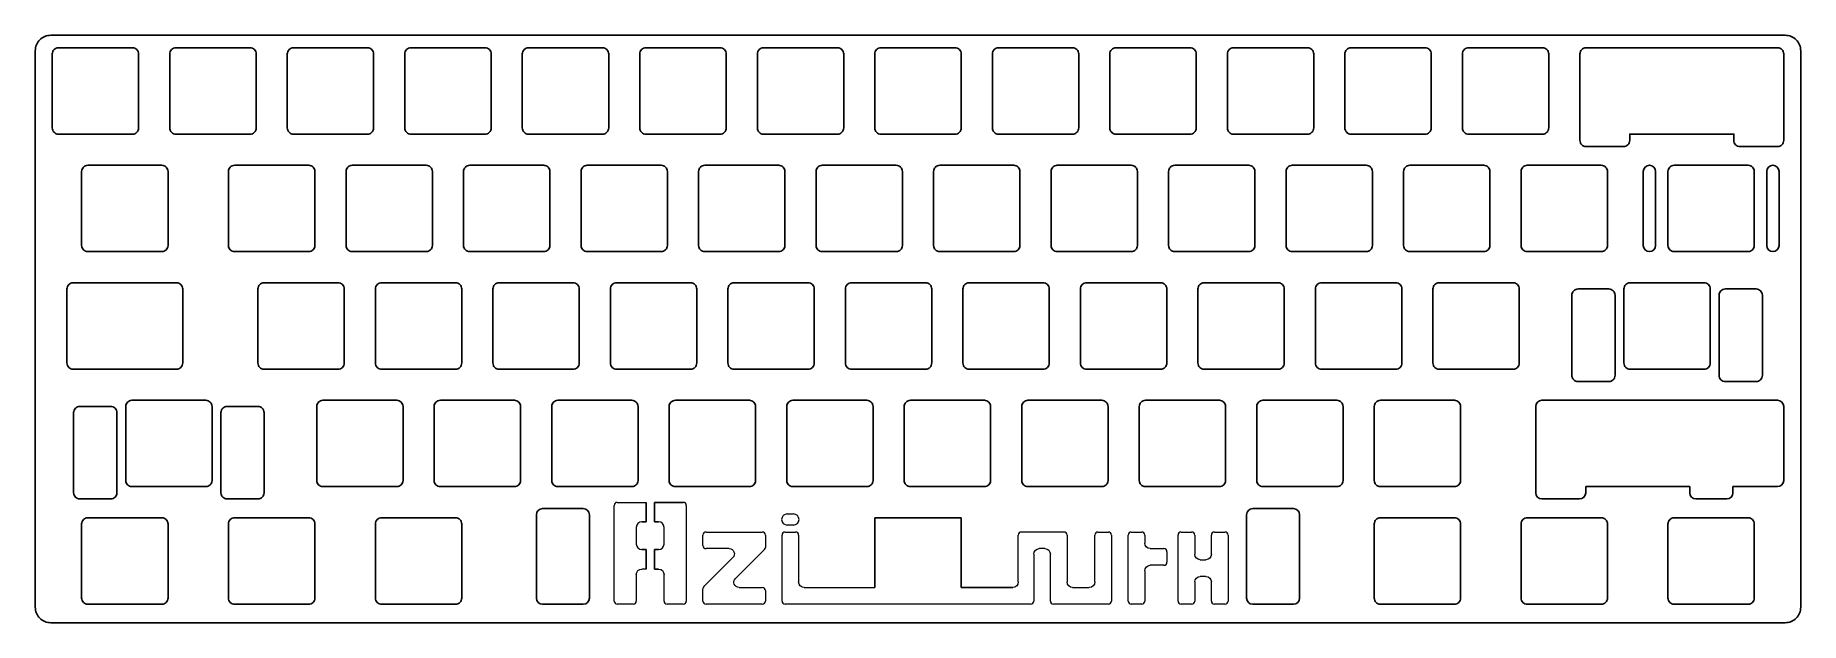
# Model space of a CAD drawing. Header units: millimetres. Extents: x -1 to 285, y -95 to 0.
import ezdxf

# ---------------------------------------------------------------- set-up
doc = ezdxf.new("R2010")
doc.units = ezdxf.units.MM
doc.layers.add('Visible', color=7, linetype='Continuous', lineweight=50)

msp = doc.modelspace()

# ---------------------------------------------------------------- linework, layer by layer
at = {"color": 7, "linetype": 'Continuous', "lineweight": 25}
for p, q in [((241.79, -74.05), (241.79, -60.05)), ((242.79, -59.05), (267.76, -59.05)), ((267.76, -59.05), (280.99, -59.05)), ((281.99, -60.05), (281.99, -72.05)), ((266.76, -73.05), (249.88, -73.05)), ((249.88, -73.05), (249.88, -74.05)), ((280.99, -73.05), (273.76, -73.05)), ((273.76, -73.05), (273.76, -74.05)), ((248.88, -75.05), (242.79, -75.05)), ((272.76, -75.05), (267.76, -75.05))]:
    msp.add_line(p, q, dxfattribs=at)
for p, q in [((266.76, -73.05), (266.76, -74.05)), ((97.55, -78.75), (97.55, -75.6)), ((98.9, -78.75), (98.9, -75.6)), ((98.9, -75.6), (103.57, -75.6)), ((96.87, -78.75), (97.55, -78.75)), ((98.9, -78.75), (99.57, -78.75)), ((134.64, -89.4), (134.64, -78.1)), ((134.64, -78.1), (148.64, -78.1)), ((148.64, -89.4), (148.64, -78.1)), ((96.87, -83.25), (97.55, -83.25)), ((97.55, -83.25), (97.55, -86.4)), ((98.9, -83.25), (99.57, -83.25)), ((98.9, -83.25), (98.9, -86.4)), ((98.9, -86.4), (99.57, -86.4)), ((157, -89.4), (148.64, -89.4))]:
    msp.add_line(p, q)
at = {"linetype": 'Continuous'}
for p, q in [((87.37, -76.6), (80.77, -76.6)), ((195.9, -76.6), (202.5, -76.6)), ((79.77, -77.6), (79.77, -91.1)), ((88.37, -91.1), (88.37, -77.6)), ((194.9, -91.1), (194.9, -77.6)), ((203.5, -77.6), (203.5, -91.1)), ((80.77, -92.1), (87.37, -92.1)), ((202.5, -92.1), (195.9, -92.1))]:
    msp.add_line(p, q, dxfattribs=at)
at = {"color": 7, "linetype": 'Continuous', "lineweight": 25}
for points in [[(-1.46, -2.38), (-1.46, -92.6, 0.414214), (1.04, -95.1), (282.24, -95.1, 0.414214), (284.74, -92.6), (284.74, -2.38, 0.414214), (282.24, 0.12), (1.04, 0.12, 0.414214)], [(2.29, -1.9, 0.414214), (1.29, -2.9), (1.29, -14.9, 0.414214), (2.29, -15.9), (14.29, -15.9, 0.414214), (15.29, -14.9), (15.29, -2.9, 0.414214), (14.29, -1.9)], [(21.34, -1.9, 0.414214), (20.34, -2.9), (20.34, -14.9, 0.414214), (21.34, -15.9), (33.34, -15.9, 0.414214), (34.34, -14.9), (34.34, -2.9, 0.414214), (33.34, -1.9)], [(40.39, -1.9, 0.414214), (39.39, -2.9), (39.39, -14.9, 0.414214), (40.39, -15.9), (52.39, -15.9, 0.414214), (53.39, -14.9), (53.39, -2.9, 0.414214), (52.39, -1.9)], [(59.44, -1.9, 0.414214), (58.44, -2.9), (58.44, -14.9, 0.414214), (59.44, -15.9), (71.44, -15.9, 0.414214), (72.44, -14.9), (72.44, -2.9, 0.414214), (71.44, -1.9)], [(78.49, -1.9, 0.414214), (77.49, -2.9), (77.49, -14.9, 0.414214), (78.49, -15.9), (90.49, -15.9, 0.414214), (91.49, -14.9), (91.49, -2.9, 0.414214), (90.49, -1.9)], [(110.54, -2.9, 0.414214), (109.54, -1.9), (97.54, -1.9, 0.414214), (96.54, -2.9), (96.54, -14.9, 0.414214), (97.54, -15.9), (109.54, -15.9, 0.414214), (110.54, -14.9)], [(116.59, -1.9, 0.414214), (115.59, -2.9), (115.59, -14.9, 0.414214), (116.59, -15.9), (128.59, -15.9, 0.414214), (129.59, -14.9), (129.59, -2.9, 0.414214), (128.59, -1.9)], [(135.64, -1.9, 0.414214), (134.64, -2.9), (134.64, -14.9, 0.414214), (135.64, -15.9), (147.64, -15.9, 0.414214), (148.64, -14.9), (148.64, -2.9, 0.414214), (147.64, -1.9)], [(167.69, -2.9, 0.414214), (166.69, -1.9), (154.69, -1.9, 0.414214), (153.69, -2.9), (153.69, -14.9, 0.414214), (154.69, -15.9), (166.69, -15.9, 0.414214), (167.69, -14.9)], [(173.74, -1.9, 0.414214), (172.74, -2.9), (172.74, -14.9, 0.414214), (173.74, -15.9), (185.74, -15.9, 0.414214), (186.74, -14.9), (186.74, -2.9, 0.414214), (185.74, -1.9)], [(192.79, -1.9, 0.414214), (191.79, -2.9), (191.79, -14.9, 0.414214), (192.79, -15.9), (204.79, -15.9, 0.414214), (205.79, -14.9), (205.79, -2.9, 0.414214), (204.79, -1.9)], [(224.84, -2.9, 0.414214), (223.84, -1.9), (211.84, -1.9, 0.414214), (210.84, -2.9), (210.84, -14.9, 0.414214), (211.84, -15.9), (223.84, -15.9, 0.414214), (224.84, -14.9)], [(230.89, -1.9, 0.414214), (229.89, -2.9), (229.89, -14.9, 0.414214), (230.89, -15.9), (242.89, -15.9, 0.414214), (243.89, -14.9), (243.89, -2.9, 0.414214), (242.89, -1.9)], [(280.99, -17.9, 0.414214), (281.99, -16.9), (281.99, -2.9, 0.414214), (280.99, -1.9), (249.94, -1.9, 0.414214), (248.94, -2.9), (248.94, -16.9, 0.414214), (249.94, -17.9), (256.02, -17.9, 0.414214), (257.02, -16.9), (257.02, -15.9), (273.9, -15.9), (273.9, -16.9, 0.414214), (274.9, -17.9)], [(7.05, -20.95, 0.414214), (6.05, -21.95), (6.05, -33.95, 0.414214), (7.05, -34.95), (19.05, -34.95, 0.414214), (20.05, -33.95), (20.05, -21.95, 0.414214), (19.05, -20.95)], [(30.86, -20.95, 0.414214), (29.86, -21.95), (29.86, -33.95, 0.414214), (30.86, -34.95), (42.86, -34.95, 0.414214), (43.86, -33.95), (43.86, -21.95, 0.414214), (42.86, -20.95)], [(49.91, -20.95, 0.414214), (48.91, -21.95), (48.91, -33.95, 0.414214), (49.91, -34.95), (61.91, -34.95, 0.414214), (62.91, -33.95), (62.91, -21.95, 0.414214), (61.91, -20.95)], [(68.96, -20.95, 0.414214), (67.96, -21.95), (67.96, -33.95, 0.414214), (68.96, -34.95), (80.96, -34.95, 0.414214), (81.96, -33.95), (81.96, -21.95, 0.414214), (80.96, -20.95)], [(88.01, -20.95, 0.414214), (87.01, -21.95), (87.01, -33.95, 0.414214), (88.01, -34.95), (100.01, -34.95, 0.414214), (101.01, -33.95), (101.01, -21.95, 0.414214), (100.01, -20.95)], [(107.06, -20.95, 0.414214), (106.06, -21.95), (106.06, -33.95, 0.414214), (107.06, -34.95), (119.06, -34.95, 0.414214), (120.06, -33.95), (120.06, -21.95, 0.414214), (119.06, -20.95)], [(126.11, -20.95, 0.414214), (125.11, -21.95), (125.11, -33.95, 0.414214), (126.11, -34.95), (138.11, -34.95, 0.414214), (139.11, -33.95), (139.11, -21.95, 0.414214), (138.11, -20.95)], [(158.16, -21.95, 0.414214), (157.16, -20.95), (145.16, -20.95, 0.414214), (144.16, -21.95), (144.16, -33.95, 0.414214), (145.16, -34.95), (157.16, -34.95, 0.414214), (158.16, -33.95)], [(177.21, -21.95, 0.414214), (176.21, -20.95), (164.21, -20.95, 0.414214), (163.21, -21.95), (163.21, -33.95, 0.414214), (164.21, -34.95), (176.21, -34.95, 0.414214), (177.21, -33.95)], [(183.26, -20.95, 0.414214), (182.26, -21.95), (182.26, -33.95, 0.414214), (183.26, -34.95), (195.26, -34.95, 0.414214), (196.26, -33.95), (196.26, -21.95, 0.414214), (195.26, -20.95)], [(202.31, -20.95, 0.414214), (201.31, -21.95), (201.31, -33.95, 0.414214), (202.31, -34.95), (214.31, -34.95, 0.414214), (215.31, -33.95), (215.31, -21.95, 0.414214), (214.31, -20.95)], [(221.36, -20.95, 0.414214), (220.36, -21.95), (220.36, -33.95, 0.414214), (221.36, -34.95), (233.36, -34.95, 0.414214), (234.36, -33.95), (234.36, -21.95, 0.414214), (233.36, -20.95)], [(240.41, -20.95, 0.414214), (239.41, -21.95), (239.41, -33.95, 0.414214), (240.41, -34.95), (252.41, -34.95, 0.414214), (253.41, -33.95), (253.41, -21.95, 0.414214), (252.41, -20.95)], [(261.22, -21.95), (261.22, -33.95, -1), (259.22, -33.95), (259.22, -21.95, -1)], [(264.22, -20.95, 0.414214), (263.22, -21.95), (263.22, -33.95, 0.414214), (264.22, -34.95), (276.22, -34.95, 0.414214), (277.22, -33.95), (277.22, -21.95, 0.414214), (276.22, -20.95)], [(281.22, -21.95, 1), (279.22, -21.95), (279.22, -33.95, 1), (281.22, -33.95)], [(21.43, -54, 0.414214), (22.43, -53), (22.43, -41, 0.414214), (21.43, -40), (4.67, -40, 0.414214), (3.67, -41), (3.67, -53, 0.414214), (4.67, -54)], [(35.62, -40, 0.414214), (34.62, -41), (34.62, -53, 0.414214), (35.62, -54), (47.62, -54, 0.414214), (48.62, -53), (48.62, -41, 0.414214), (47.62, -40)], [(67.67, -41, 0.414214), (66.67, -40), (54.67, -40, 0.414214), (53.67, -41), (53.67, -53, 0.414214), (54.67, -54), (66.67, -54, 0.414214), (67.67, -53)], [(73.72, -40, 0.414214), (72.72, -41), (72.72, -53, 0.414214), (73.72, -54), (85.72, -54, 0.414214), (86.72, -53), (86.72, -41, 0.414214), (85.72, -40)], [(92.77, -40), (104.77, -40, -0.414214), (105.77, -41), (105.77, -53, -0.414214), (104.77, -54), (92.77, -54, -0.414214), (91.77, -53), (91.77, -41, -0.414214)], [(124.82, -41, 0.414214), (123.82, -40), (111.82, -40, 0.414214), (110.82, -41), (110.82, -53, 0.414214), (111.82, -54), (123.82, -54, 0.414214), (124.82, -53)], [(130.87, -40, 0.414214), (129.87, -41), (129.87, -53, 0.414214), (130.87, -54), (142.87, -54, 0.414214), (143.87, -53), (143.87, -41, 0.414214), (142.87, -40)], [(149.92, -40, 0.414214), (148.92, -41), (148.92, -53, 0.414214), (149.92, -54), (161.92, -54, 0.414214), (162.92, -53), (162.92, -41, 0.414214), (161.92, -40)], [(168.97, -40, 0.414214), (167.97, -41), (167.97, -53, 0.414214), (168.97, -54), (180.97, -54, 0.414214), (181.97, -53), (181.97, -41, 0.414214), (180.97, -40)], [(188.02, -40, 0.414214), (187.02, -41), (187.02, -53, 0.414214), (188.02, -54), (200.02, -54, 0.414214), (201.02, -53), (201.02, -41, 0.414214), (200.02, -40)], [(207.07, -40, 0.414214), (206.07, -41), (206.07, -53, 0.414214), (207.07, -54), (219.07, -54, 0.414214), (220.07, -53), (220.07, -41, 0.414214), (219.07, -40)], [(239.12, -41, 0.414214), (238.12, -40), (226.12, -40, 0.414214), (225.12, -41), (225.12, -53, 0.414214), (226.12, -54), (238.12, -54, 0.414214), (239.12, -53)], [(257.08, -40), (269.08, -40, -0.414214), (270.08, -41), (270.08, -53, -0.414214), (269.08, -54), (257.08, -54, -0.414214), (256.08, -53), (256.08, -41, -0.414214)], [(248.64, -41), (253.64, -41, -0.414214), (254.64, -42), (254.64, -55, -0.414214), (253.64, -56), (248.64, -56, -0.414214), (247.64, -55), (247.64, -42, -0.414214)], [(272.52, -41, 0.414214), (271.52, -42), (271.52, -55, 0.414214), (272.52, -56), (277.52, -56, 0.414214), (278.52, -55), (278.52, -42, 0.414214), (277.52, -41)], [(5.75, -60.05, 0.414214), (4.75, -61.05), (4.75, -74.05, 0.414214), (5.75, -75.05), (10.75, -75.05, 0.414214), (11.75, -74.05), (11.75, -61.05, 0.414214), (10.75, -60.05)], [(14.19, -59.05, 0.414214), (13.19, -60.05), (13.19, -72.05, 0.414214), (14.19, -73.05), (26.19, -73.05, 0.414214), (27.19, -72.05), (27.19, -60.05, 0.414214), (26.19, -59.05)], [(29.63, -60.05, 0.414214), (28.63, -61.05), (28.63, -74.05, 0.414214), (29.63, -75.05), (34.63, -75.05, 0.414214), (35.63, -74.05), (35.63, -61.05, 0.414214), (34.63, -60.05)], [(45.15, -59.05, 0.414214), (44.15, -60.05), (44.15, -72.05, 0.414214), (45.15, -73.05), (57.15, -73.05, 0.414214), (58.15, -72.05), (58.15, -60.05, 0.414214), (57.15, -59.05)], [(64.2, -59.05, 0.414214), (63.2, -60.05), (63.2, -72.05, 0.414214), (64.2, -73.05), (76.2, -73.05, 0.414214), (77.2, -72.05), (77.2, -60.05, 0.414214), (76.2, -59.05)], [(95.25, -73.05, 0.414214), (96.25, -72.05), (96.25, -60.05, 0.414214), (95.25, -59.05), (83.25, -59.05, 0.414214), (82.25, -60.05), (82.25, -72.05, 0.414214), (83.25, -73.05)], [(102.3, -59.05, 0.414214), (101.3, -60.05), (101.3, -72.05, 0.414214), (102.3, -73.05), (114.3, -73.05, 0.414214), (115.3, -72.05), (115.3, -60.05, 0.414214), (114.3, -59.05)], [(121.35, -59.05, 0.414214), (120.35, -60.05), (120.35, -72.05, 0.414214), (121.35, -73.05), (133.35, -73.05, 0.414214), (134.35, -72.05), (134.35, -60.05, 0.414214), (133.35, -59.05)], [(140.4, -59.05, 0.414214), (139.4, -60.05), (139.4, -72.05, 0.414214), (140.4, -73.05), (152.4, -73.05, 0.414214), (153.4, -72.05), (153.4, -60.05, 0.414214), (152.4, -59.05)], [(159.45, -59.05, 0.414214), (158.45, -60.05), (158.45, -72.05, 0.414214), (159.45, -73.05), (171.45, -73.05, 0.414214), (172.45, -72.05), (172.45, -60.05, 0.414214), (171.45, -59.05)], [(178.5, -59.05, 0.414214), (177.5, -60.05), (177.5, -72.05, 0.414214), (178.5, -73.05), (190.5, -73.05, 0.414214), (191.5, -72.05), (191.5, -60.05, 0.414214), (190.5, -59.05)], [(197.55, -59.05), (209.55, -59.05, -0.414214), (210.55, -60.05), (210.55, -72.05, -0.414214), (209.55, -73.05), (197.55, -73.05, -0.414214), (196.55, -72.05), (196.55, -60.05, -0.414214)], [(229.6, -60.05, 0.414214), (228.6, -59.05), (216.6, -59.05, 0.414214), (215.6, -60.05), (215.6, -72.05, 0.414214), (216.6, -73.05), (228.6, -73.05, 0.414214), (229.6, -72.05)], [(6.05, -79.1, -0.414214), (7.05, -78.1), (19.05, -78.1, -0.414214), (20.05, -79.1), (20.05, -91.1, -0.414214), (19.05, -92.1), (7.05, -92.1, -0.414214), (6.05, -91.1)], [(43.86, -79.1, 0.414214), (42.86, -78.1), (30.86, -78.1, 0.414214), (29.86, -79.1), (29.86, -91.1, 0.414214), (30.86, -92.1), (42.86, -92.1, 0.414214), (43.86, -91.1)], [(67.67, -79.1, 0.414214), (66.67, -78.1), (54.67, -78.1, 0.414214), (53.67, -79.1), (53.67, -91.1, 0.414214), (54.67, -92.1), (66.67, -92.1, 0.414214), (67.67, -91.1)], [(215.6, -79.1, -0.414214), (216.6, -78.1), (228.6, -78.1, -0.414214), (229.6, -79.1), (229.6, -91.1, -0.414214), (228.6, -92.1), (216.6, -92.1, -0.414214), (215.6, -91.1)], [(239.41, -79.1, -0.414214), (240.41, -78.1), (252.41, -78.1, -0.414214), (253.41, -79.1), (253.41, -91.1, -0.414214), (252.41, -92.1), (240.41, -92.1, -0.414214), (239.41, -91.1)], [(277.22, -79.1, 0.414214), (276.22, -78.1), (264.22, -78.1, 0.414214), (263.22, -79.1), (263.22, -91.1, 0.414214), (264.22, -92.1), (276.22, -92.1, 0.414214), (277.22, -91.1)]]:
    msp.add_lwpolyline(points, format="xyb", close=True, dxfattribs=at)
for centre, start, end in [((242.79, -60.05), 90, 180), ((280.99, -60.05), 0, 90), ((242.79, -74.05), 180, 270), ((248.88, -74.05), 270, 0), ((267.76, -74.05), 180, 270), ((272.76, -74.05), 270, 0), ((280.99, -72.05), 270, 0)]:
    msp.add_arc(centre, 1, start, end, dxfattribs=at)
at = {"linetype": 'Continuous'}
for centre, start, end in [((80.77, -77.6), 90, 180), ((87.37, -77.6), 0, 90), ((195.9, -77.6), 90, 180), ((202.5, -77.6), 0, 90), ((80.77, -91.1), 180, 270), ((87.37, -91.1), 270, 0), ((195.9, -91.1), 180, 270), ((202.5, -91.1), 270, 0)]:
    msp.add_arc(centre, 1, start, end, dxfattribs=at)
at = {"layer": 'Visible', "lineweight": 0, "extrusion": (0, 0, -1)}
for p, q in [((92.37, -91.6), (92.37, -76.1)), ((92.87, -75.6), (97.55, -75.6)), ((104.07, -76.1), (104.07, -91.6)), ((95.97, -79.65), (95.97, -82.35)), ((100.47, -82.35), (100.47, -79.65)), ((120.43, -77.48), (121.45, -77.48)), ((121.45, -79.28), (120.43, -79.28)), ((106.77, -82.6), (106.77, -80.9)), ((107.27, -80.4), (116.39, -80.4)), ((116.89, -80.9), (116.89, -82.9)), ((119.59, -91.6), (119.59, -80.9)), ((120.09, -80.4), (121.79, -80.4)), ((122.29, -80.9), (122.29, -88.5)), ((157.9, -88.5), (157.9, -80.9)), ((165.3, -80.4), (158.4, -80.4)), ((165.8, -80.9), (165.8, -88.5)), ((170.3, -88.5), (170.3, -80.9)), ((170.8, -80.4), (172.5, -80.4)), ((173, -80.9), (173, -91.6)), ((175.7, -91.6), (175.7, -80.9)), ((176.2, -80.4), (177.9, -80.4)), ((178.4, -80.9), (178.4, -82.2)), ((183.8, -91.6), (183.8, -80.9)), ((184.3, -80.4), (186, -80.4)), ((186.5, -80.9), (186.5, -84)), ((189.2, -84), (189.2, -80.9)), ((189.7, -80.4), (191.4, -80.4)), ((191.9, -80.9), (191.9, -91.6)), ((106.92, -89.26), (111.62, -84.55)), ((111.02, -83.1), (107.27, -83.1)), ((116.75, -83.25), (112.04, -87.95)), ((160.4, -84), (160.4, -91.6)), ((162.2, -83.1), (161.3, -83.1)), ((163.1, -91.6), (163.1, -84)), ((179.3, -83.1), (181.5, -83.1)), ((181.5, -85.8), (179.3, -85.8)), ((182, -83.6), (182, -85.3)), ((187.4, -84.9), (188.3, -84.9)), ((95.97, -87.3), (95.97, -91.6)), ((97.55, -86.4), (96.87, -86.4)), ((100.47, -91.6), (100.47, -87.3)), ((178.4, -86.7), (178.4, -91.6)), ((186.5, -88.5), (186.5, -91.6)), ((188.3, -87.6), (187.4, -87.6)), ((189.2, -91.6), (189.2, -88.5)), ((106.77, -91.6), (106.77, -89.61)), ((112.64, -89.4), (116.39, -89.4)), ((116.89, -89.9), (116.89, -91.6)), ((123.19, -89.4), (134.64, -89.4)), ((166.7, -89.4), (169.4, -89.4)), ((95.47, -92.1), (92.87, -92.1)), ((103.57, -92.1), (100.97, -92.1)), ((116.39, -92.1), (107.27, -92.1)), ((158.2, -92.1), (120.09, -92.1)), ((159.9, -92.1), (158.2, -92.1)), ((172.5, -92.1), (163.6, -92.1)), ((177.9, -92.1), (176.2, -92.1)), ((186, -92.1), (184.3, -92.1)), ((191.4, -92.1), (189.7, -92.1))]:
    msp.add_line(p, q, dxfattribs=at)
at = {"layer": 'Visible', "lineweight": 0}
for centre, radius, start, end in [((92.87, -76.1), 0.5, 90, 180), ((103.57, -76.1), 0.5, 0, 90), ((96.87, -79.65), 0.9, 90, 180), ((99.57, -79.65), 0.9, 0, 90), ((120.43, -78.38), 0.9, 90, 270), ((121.45, -78.38), 0.9, 270, 90), ((96.87, -82.35), 0.9, 180, 270), ((99.57, -82.35), 0.9, 270, 0), ((107.27, -80.9), 0.5, 90, 180), ((107.27, -82.6), 0.5, 180, 270), ((116.39, -80.9), 0.5, 0, 90), ((116.39, -82.9), 0.5, 315, 0), ((120.09, -80.9), 0.5, 90, 180), ((121.79, -80.9), 0.5, 0, 90), ((158.4, -80.9), 0.5, 90, 180), ((165.3, -80.9), 0.5, 0, 90), ((170.8, -80.9), 0.5, 90, 180), ((172.5, -80.9), 0.5, 0, 90), ((176.2, -80.9), 0.5, 90, 180), ((177.9, -80.9), 0.5, 0, 90), ((184.3, -80.9), 0.5, 90, 180), ((186, -80.9), 0.5, 0, 90), ((189.7, -80.9), 0.5, 90, 180), ((191.4, -80.9), 0.5, 0, 90), ((181.5, -83.6), 0.5, 0, 90), ((181.5, -85.3), 0.5, 270, 0), ((107.27, -89.61), 0.5, 135, 180), ((116.39, -89.9), 0.5, 0, 90), ((92.87, -91.6), 0.5, 180, 270), ((95.47, -91.6), 0.5, 270, 0), ((100.97, -91.6), 0.5, 180, 270), ((103.57, -91.6), 0.5, 270, 0), ((107.27, -91.6), 0.5, 180, 270), ((116.39, -91.6), 0.5, 270, 0), ((120.09, -91.6), 0.5, 180, 270), ((159.9, -91.6), 0.5, 270, 0), ((163.6, -91.6), 0.5, 180, 270), ((172.5, -91.6), 0.5, 270, 0), ((176.2, -91.6), 0.5, 180, 270), ((177.9, -91.6), 0.5, 270, 0), ((184.3, -91.6), 0.5, 180, 270), ((186, -91.6), 0.5, 270, 0), ((189.7, -91.6), 0.5, 180, 270), ((191.4, -91.6), 0.5, 270, 0)]:
    msp.add_arc(centre, radius, start, end, dxfattribs=at)
at = {"layer": 'Visible', "lineweight": 0, "extrusion": (0, 0, -1)}
for centre, radius, start, end in [((-179.3, -82.2), 0.9, 270, 0), ((-111.02, -83.95), 0.85, 90, 225), ((-161.3, -84), 0.9, 0, 90), ((-162.2, -84), 0.9, 90, 180), ((-179.3, -86.7), 0.9, 0, 90), ((-187.4, -84), 0.9, 270, 0), ((-188.3, -84), 0.9, 180, 270), ((-96.87, -87.3), 0.9, 0, 90), ((-99.57, -87.3), 0.9, 90, 180), ((-112.64, -88.55), 0.85, 270, 45), ((-123.19, -88.5), 0.9, 270, 0), ((-157, -88.5), 0.9, 180, 270), ((-166.7, -88.5), 0.9, 270, 0), ((-169.4, -88.5), 0.9, 180, 270), ((-187.4, -88.5), 0.9, 0, 90), ((-188.3, -88.5), 0.9, 90, 180)]:
    msp.add_arc(centre, radius, start, end, dxfattribs=at)

doc.saveas('drawing.dxf')
